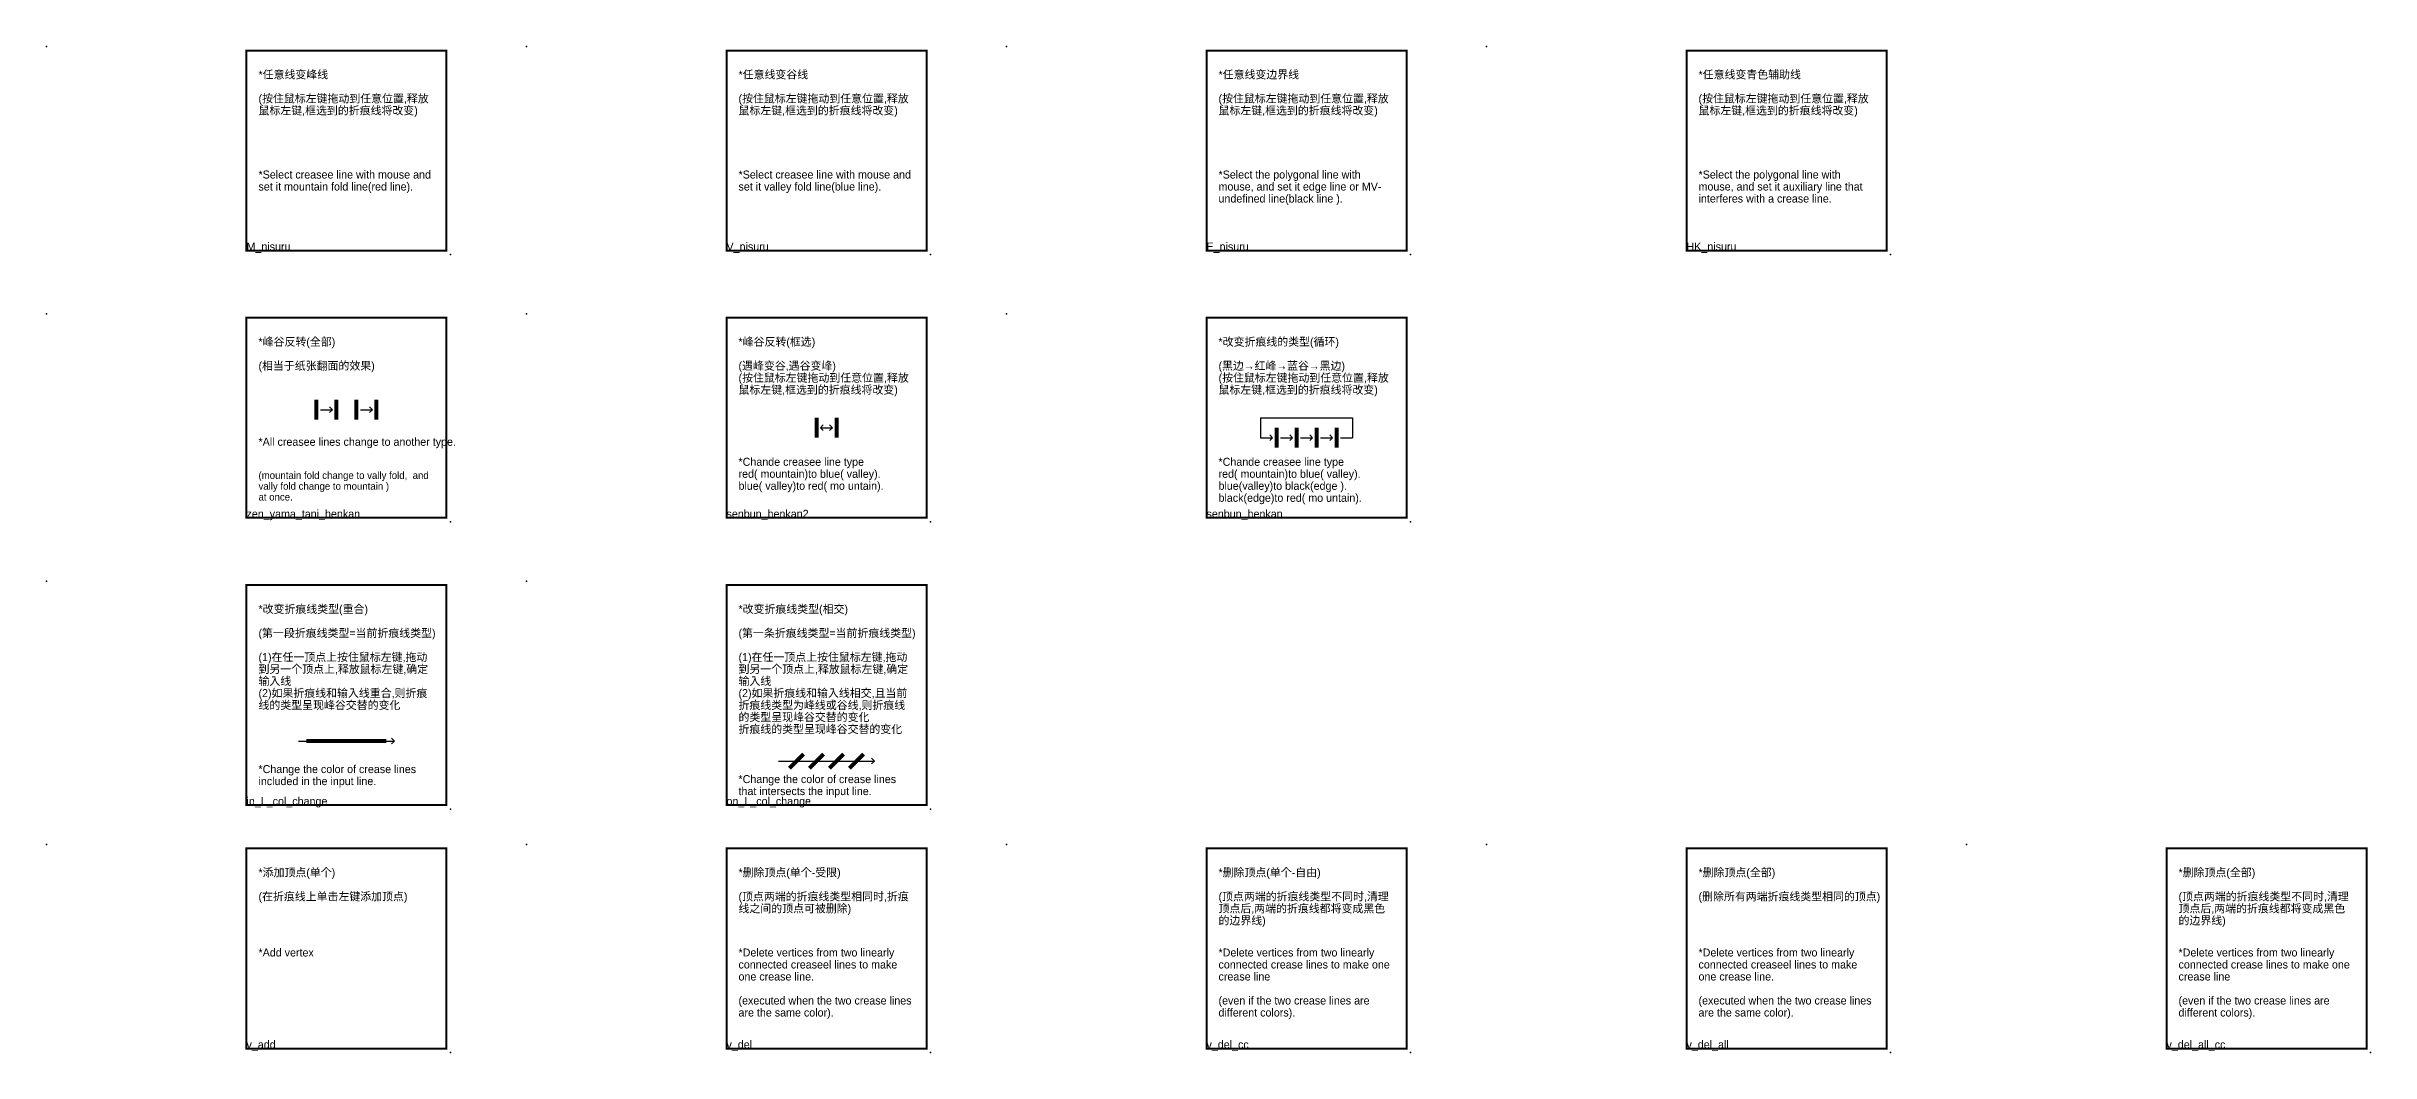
# Model space of a CAD drawing. Header units: millimetres. Extents: x -1842 to 3667, y -2745 to 2263.
# Drawn here: x 391 to 972, y -2364 to -2113 of the extents above; entities that cross this region are included whole.
import ezdxf

# ---------------------------------------------------------------- set-up
doc = ezdxf.new("R2010")
doc.units = ezdxf.units.MM
doc.header["$LTSCALE"] = 1000
doc.layers.add('1-中文', color=7, linetype='Continuous', lineweight=25)
doc.layers.add('2-英文', color=250, linetype='Continuous', lineweight=25)
doc.layers.add('3-图名', color=6, linetype='Continuous', plot=False, transparency=0.5)
doc.layers.add('4-图框', color=7, linetype='Continuous', true_color=0x81cde4)
doc.styles.add('kucha制图', font='')
doc.styles.get('kucha制图').set_extended_font_data('思源黑体 CN Regular')

# ---------------------------------------------------------------- blocks, each defined once
blk = doc.blocks.new('*U15')
at = {"color": 0, "const_width": 0.5}
blk.add_lwpolyline([(0, -50), (50, -50), (50, 0), (0, 0)], close=True, dxfattribs=at)
at = {"color": 8}
for p in [(-50, 1), (51, -51)]:
    blk.add_point(p, dxfattribs=at)
blk = doc.blocks.new('*U19')
at = {"color": 0, "const_width": 0.5}
blk.add_lwpolyline([(0, -55), (50, -55), (50, 0), (0, 0)], close=True, dxfattribs=at)
at = {"color": 8}
for p in [(-50, 1), (51, -56)]:
    blk.add_point(p, dxfattribs=at)
blk = doc.blocks.new('图名')
at = {"layer": '3-图名', "ltscale": 8, "style": 'kucha制图', "flags": 8}
blk.add_attdef('图名', (0, 0), '', height=2, dxfattribs=at)

msp = doc.modelspace()

# ---------------------------------------------------------------- linework, layer by layer
at = {"layer": '1-中文', "color": 8}
for p, q in [((459.71, -2203.66), (462.71, -2203.66)), ((462, -2202.96), (462.71, -2203.66)), ((462.71, -2203.66), (462, -2204.37)), ((469.71, -2203.66), (472.71, -2203.66)), ((472, -2202.96), (472.71, -2203.66)), ((472.71, -2203.66), (472, -2204.37)), ((585.41, -2207.46), (584.71, -2208.16)), ((587, -2207.46), (587.71, -2208.16)), ((694.71, -2205.66), (717.71, -2205.66)), ((584.71, -2208.16), (587.71, -2208.16)), ((584.71, -2208.16), (585.41, -2208.87)), ((587.71, -2208.16), (587, -2208.87)), ((694.71, -2210.66), (697.71, -2210.66)), ((697, -2209.96), (697.71, -2210.66)), ((697.71, -2210.66), (697, -2211.37)), ((699.71, -2210.66), (702.71, -2210.66)), ((702, -2209.96), (702.71, -2210.66)), ((702.71, -2210.66), (702, -2211.37)), ((704.71, -2210.66), (707.71, -2210.66)), ((707, -2209.96), (707.71, -2210.66)), ((707.71, -2210.66), (707, -2211.37)), ((709.71, -2210.66), (712.71, -2210.66)), ((712, -2209.96), (712.71, -2210.66)), ((712.71, -2210.66), (712, -2211.37)), ((714.71, -2210.66), (717.71, -2210.66)), ((454.21, -2286.47), (478.21, -2286.47)), ((477.5, -2285.77), (478.21, -2286.47)), ((478.21, -2286.47), (477.5, -2287.18)), ((574.21, -2291.47), (598.21, -2291.47)), ((597.5, -2290.77), (598.21, -2291.47)), ((598.21, -2291.47), (597.5, -2292.18))]:
    msp.add_line(p, q, dxfattribs=at)
at = {"layer": '1-中文', "color": 1, "transparency": 33554559, "const_width": 1}
for points in [[(458.71, -2206.16), (458.71, -2201.16)], [(473.71, -2206.16), (473.71, -2201.16)], [(583.71, -2210.66), (583.71, -2205.66)], [(703.71, -2213.16), (703.71, -2208.16)], [(456.21, -2286.47), (461.21, -2286.47)], [(466.21, -2286.47), (471.21, -2286.47)], [(576.94, -2293.24), (580.48, -2289.71)], [(586.94, -2293.24), (590.48, -2289.71)]]:
    msp.add_lwpolyline(points, dxfattribs=at)
at = {"layer": '1-中文', "color": 5, "transparency": 33554559, "const_width": 1}
for points in [[(463.71, -2206.16), (463.71, -2201.16)], [(468.71, -2206.16), (468.71, -2201.16)], [(588.71, -2210.66), (588.71, -2205.66)], [(708.71, -2213.16), (708.71, -2208.16)], [(461.21, -2286.47), (466.21, -2286.47)], [(471.21, -2286.47), (476.21, -2286.47)], [(581.94, -2293.24), (585.48, -2289.71)], [(591.94, -2293.24), (595.48, -2289.71)]]:
    msp.add_lwpolyline(points, dxfattribs=at)
at = {"layer": '1-中文', "color": 8}
for points in [[(694.71, -2205.66), (694.71, -2210.66)], [(717.71, -2205.66), (717.71, -2210.66)]]:
    msp.add_lwpolyline(points, dxfattribs=at)
at = {"layer": '1-中文', "color": 7, "transparency": 33554559, "const_width": 1}
for points in [[(698.71, -2213.16), (698.71, -2208.16)], [(713.71, -2213.16), (713.71, -2208.16)]]:
    msp.add_lwpolyline(points, dxfattribs=at)

# ---------------------------------------------------------------- block references
at = {"layer": '3-图名'}
ref = msp.add_blockref('图名', (441.21, -2163.86), dxfattribs=at)
ref.add_attrib('图名', 'M_nisuru', (441.21, -2163.86), dxfattribs={"ltscale": 8, "height": 2, "style": 'kucha制图'})
ref = msp.add_blockref('图名', (561.21, -2163.86), dxfattribs=at)
ref.add_attrib('图名', 'V_nisuru', (561.21, -2163.86), dxfattribs={"ltscale": 8, "height": 2, "style": 'kucha制图'})
ref = msp.add_blockref('图名', (681.21, -2163.86), dxfattribs=at)
ref.add_attrib('图名', 'E_nisuru', (681.21, -2163.86), dxfattribs={"ltscale": 8, "height": 2, "style": 'kucha制图'})
ref = msp.add_blockref('图名', (801.21, -2163.86), dxfattribs=at)
ref.add_attrib('图名', 'HK_nisuru', (801.21, -2163.86), dxfattribs={"ltscale": 8, "height": 2, "style": 'kucha制图'})
ref = msp.add_blockref('图名', (441.21, -2230.66), dxfattribs=at)
ref.add_attrib('图名', 'zen_yama_tani_henkan', (441.21, -2230.66), dxfattribs={"ltscale": 8, "height": 2, "style": 'kucha制图'})
ref = msp.add_blockref('图名', (561.21, -2230.66), dxfattribs=at)
ref.add_attrib('图名', 'senbun_henkan2', (561.21, -2230.66), dxfattribs={"ltscale": 8, "height": 2, "style": 'kucha制图'})
ref = msp.add_blockref('图名', (681.21, -2230.66), dxfattribs=at)
ref.add_attrib('图名', 'senbun_henkan', (681.21, -2230.66), dxfattribs={"ltscale": 8, "height": 2, "style": 'kucha制图'})
ref = msp.add_blockref('图名', (441.21, -2302.47), dxfattribs=at)
ref.add_attrib('图名', 'in_L_col_change', (441.21, -2302.47), dxfattribs={"ltscale": 8, "height": 2, "style": 'kucha制图'})
ref = msp.add_blockref('图名', (561.21, -2302.47), dxfattribs=at)
ref.add_attrib('图名', 'on_L_col_change', (561.21, -2302.47), dxfattribs={"ltscale": 8, "height": 2, "style": 'kucha制图'})
ref = msp.add_blockref('图名', (441.21, -2363.31), dxfattribs=at)
ref.add_attrib('图名', 'v_add', (441.21, -2363.31), dxfattribs={"ltscale": 8, "height": 2, "style": 'kucha制图'})
ref = msp.add_blockref('图名', (561.21, -2363.31), dxfattribs=at)
ref.add_attrib('图名', 'v_del', (561.21, -2363.31), dxfattribs={"ltscale": 8, "height": 2, "style": 'kucha制图'})
ref = msp.add_blockref('图名', (681.21, -2363.31), dxfattribs=at)
ref.add_attrib('图名', 'v_del_cc', (681.21, -2363.31), dxfattribs={"ltscale": 8, "height": 2, "style": 'kucha制图'})
ref = msp.add_blockref('图名', (801.21, -2363.31), dxfattribs=at)
ref.add_attrib('图名', 'v_del_all', (801.21, -2363.31), dxfattribs={"ltscale": 8, "height": 2, "style": 'kucha制图'})
ref = msp.add_blockref('图名', (921.21, -2363.31), dxfattribs=at)
ref.add_attrib('图名', 'v_del_all_cc', (921.21, -2363.31), dxfattribs={"ltscale": 8, "height": 2, "style": 'kucha制图'})
at = {"layer": '4-图框'}
for name, p in [('*U15', (441.21, -2113.86)), ('*U15', (561.21, -2113.86)), ('*U15', (681.21, -2113.86)), ('*U15', (801.21, -2113.86)), ('*U15', (441.21, -2180.66)), ('*U15', (561.21, -2180.66)), ('*U15', (681.21, -2180.66)), ('*U19', (441.21, -2247.47)), ('*U19', (561.21, -2247.47)), ('*U15', (441.21, -2313.31)), ('*U15', (561.21, -2313.31)), ('*U15', (681.21, -2313.31)), ('*U15', (801.21, -2313.31)), ('*U15', (921.21, -2313.31))]:
    msp.add_blockref(name, p, dxfattribs=at)

# ---------------------------------------------------------------- texts
at = {"layer": '1-中文', "char_height": 2, "attachment_point": 1, "line_spacing_factor": 0.9, "style": 'kucha制图'}
for s, width, heights, insert in [('*任意线变峰线\\P\\P(按住鼠标左键拖动到任意位置,释放鼠标左键,框选到的折痕线将改变)', 44, [0], (444.21, -2118.86)), ('*任意线变谷线\\P\\P(按住鼠标左键拖动到任意位置,释放鼠标左键,框选到的折痕线将改变)', 44, [0], (564.21, -2118.86)), ('*任意线变边界线\\P\\P(按住鼠标左键拖动到任意位置,释放鼠标左键,框选到的折痕线将改变)', 44, [0], (684.21, -2118.86)), ('*任意线变青色辅助线\\P\\P(按住鼠标左键拖动到任意位置,释放鼠标左键,框选到的折痕线将改变)', 44, [0], (804.21, -2118.86)), ('*峰谷反转(全部)\\P\\P(相当于纸张翻面的效果)', 44, [0], (444.21, -2185.66)), ('*峰谷反转(框选)\\P\\P(遇峰变谷,遇谷变峰)\\P(按住鼠标左键拖动到任意位置,释放鼠标左键,框选到的折痕线将改变)', 44, [0], (564.21, -2185.66)), ('*改变折痕线的类型(循环)\\P\\P(黑边→红峰→蓝谷→黑边)\\P(按住鼠标左键拖动到任意位置,释放鼠标左键,框选到的折痕线将改变)', 44, [0], (684.21, -2185.66)), ('*改变折痕线类型(重合)\\P\\P(第一段折痕线类型=当前折痕线类型)\\P\\P(1)在任一顶点上按住鼠标左键,拖动到另一个顶点上,释放鼠标左键,确定输入线\\P(2)如果折痕线和输入线重合,则折痕线的类型呈现峰谷交替的变化', 44, [0], (444.21, -2252.47)), ('*改变折痕线类型(相交)\\P\\P(第一条折痕线类型=当前折痕线类型)\\P\\P(1)在任一顶点上按住鼠标左键,拖动到另一个顶点上,释放鼠标左键,确定输入线\\P(2)如果折痕线和输入线相交,且当前折痕线类型为峰线或谷线,则折痕线的类型呈现峰谷交替的变化\\P折痕线的类型呈现峰谷交替的变化', 44, [0], (564.21, -2252.47)), ('*添加顶点(单个)\\P\\P(在折痕线上单击左键添加顶点)', 44, [0], (444.21, -2318.31)), ('*删除顶点(单个-受限)\\P\\P(顶点两端的折痕线类型相同时,折痕线之间的顶点可被删除)', 44, [0], (564.21, -2318.31)), ('*删除顶点(单个-自由)\\P\\P(顶点两端的折痕线类型不同时,清理顶点后,两端的折痕线都将变成黑色的边界线)', 44, [0], (684.21, -2318.31)), ('*删除顶点(全部)\\P\\P(删除所有两端折痕线类型相同的顶点)', 47, [20], (804.21, -2318.31)), ('*删除顶点(全部)\\P\\P(顶点两端的折痕线类型不同时,清理顶点后,两端的折痕线都将变成黑色的边界线)', 44, [0], (924.21, -2318.31))]:
    msp.add_mtext_dynamic_manual_height_columns(s, width=width, gutter_width=12.5, heights=heights, dxfattribs=dict(at, insert=insert))
at = {"layer": '2-英文', "attachment_point": 1, "line_spacing_factor": 0.9, "style": 'kucha制图'}
for s, width, heights, insert, char_height in [('*Select creasee line with mouse and set it mountain fold line(red line).', 44, [0], (444.21, -2143.86), 2), ('*Select creasee line with mouse and set it valley fold line(blue line).', 44, [0], (564.21, -2143.86), 2), ('*Select the polygonal line with mouse, and set it edge line or MV- undefined line(black line ).', 44, [0], (684.21, -2143.86), 2), ('*Select the polygonal line with mouse, and set it auxiliary line that interferes with a crease line.', 44, [0], (804.21, -2143.86), 2), ('*All creasee lines change to another type.', 47, [0], (444.21, -2210.66), 2), ('(mountain fold change to vally fold,  and vally fold change to mountain )\\Pat once.', 44, [0], (444.21, -2219.14), 1.8), ('*Chande creasee line type\\Pred( mountain)to blue( valley).\\Pblue( valley)to red( mo untain).', 44, [0], (564.21, -2215.66), 2), ('*Chande creasee line type\\Pred( mountain)to blue( valley).\\Pblue(valley)to black(edge ).\\Pblack(edge)to red( mo untain).', 44, [0], (684.21, -2215.66), 2), ('*Change the color of crease lines included in the input line.', 44, [0], (444.21, -2292.47), 2), ('*Change the color of crease lines that intersects the input line.', 44, [0], (564.21, -2294.97), 2), ('*Add vertex', 44, [21.62], (444.21, -2338.31), 2), ('*Delete vertices from two linearly\\Pconnected creaseel lines to make one crease line.\\P\\P(executed when the two crease lines are the same color).', 44, [21.62], (564.21, -2338.31), 2), ('*Delete vertices from two linearly connected crease lines to make one crease line\\P\\P(even if the two crease lines are different colors).', 44, [21.62], (684.21, -2338.31), 2), ('*Delete vertices from two linearly\\Pconnected creaseel lines to make one crease line.\\P\\P(executed when the two crease lines are the same color).', 44, [21.62], (804.21, -2338.31), 2), ('*Delete vertices from two linearly connected crease lines to make one crease line\\P\\P(even if the two crease lines are different colors).', 44, [21.62], (924.21, -2338.31), 2)]:
    msp.add_mtext_dynamic_manual_height_columns(s, width=width, gutter_width=12.5, heights=heights, dxfattribs=dict(at, insert=insert, char_height=char_height))

doc.saveas('drawing.dxf')
